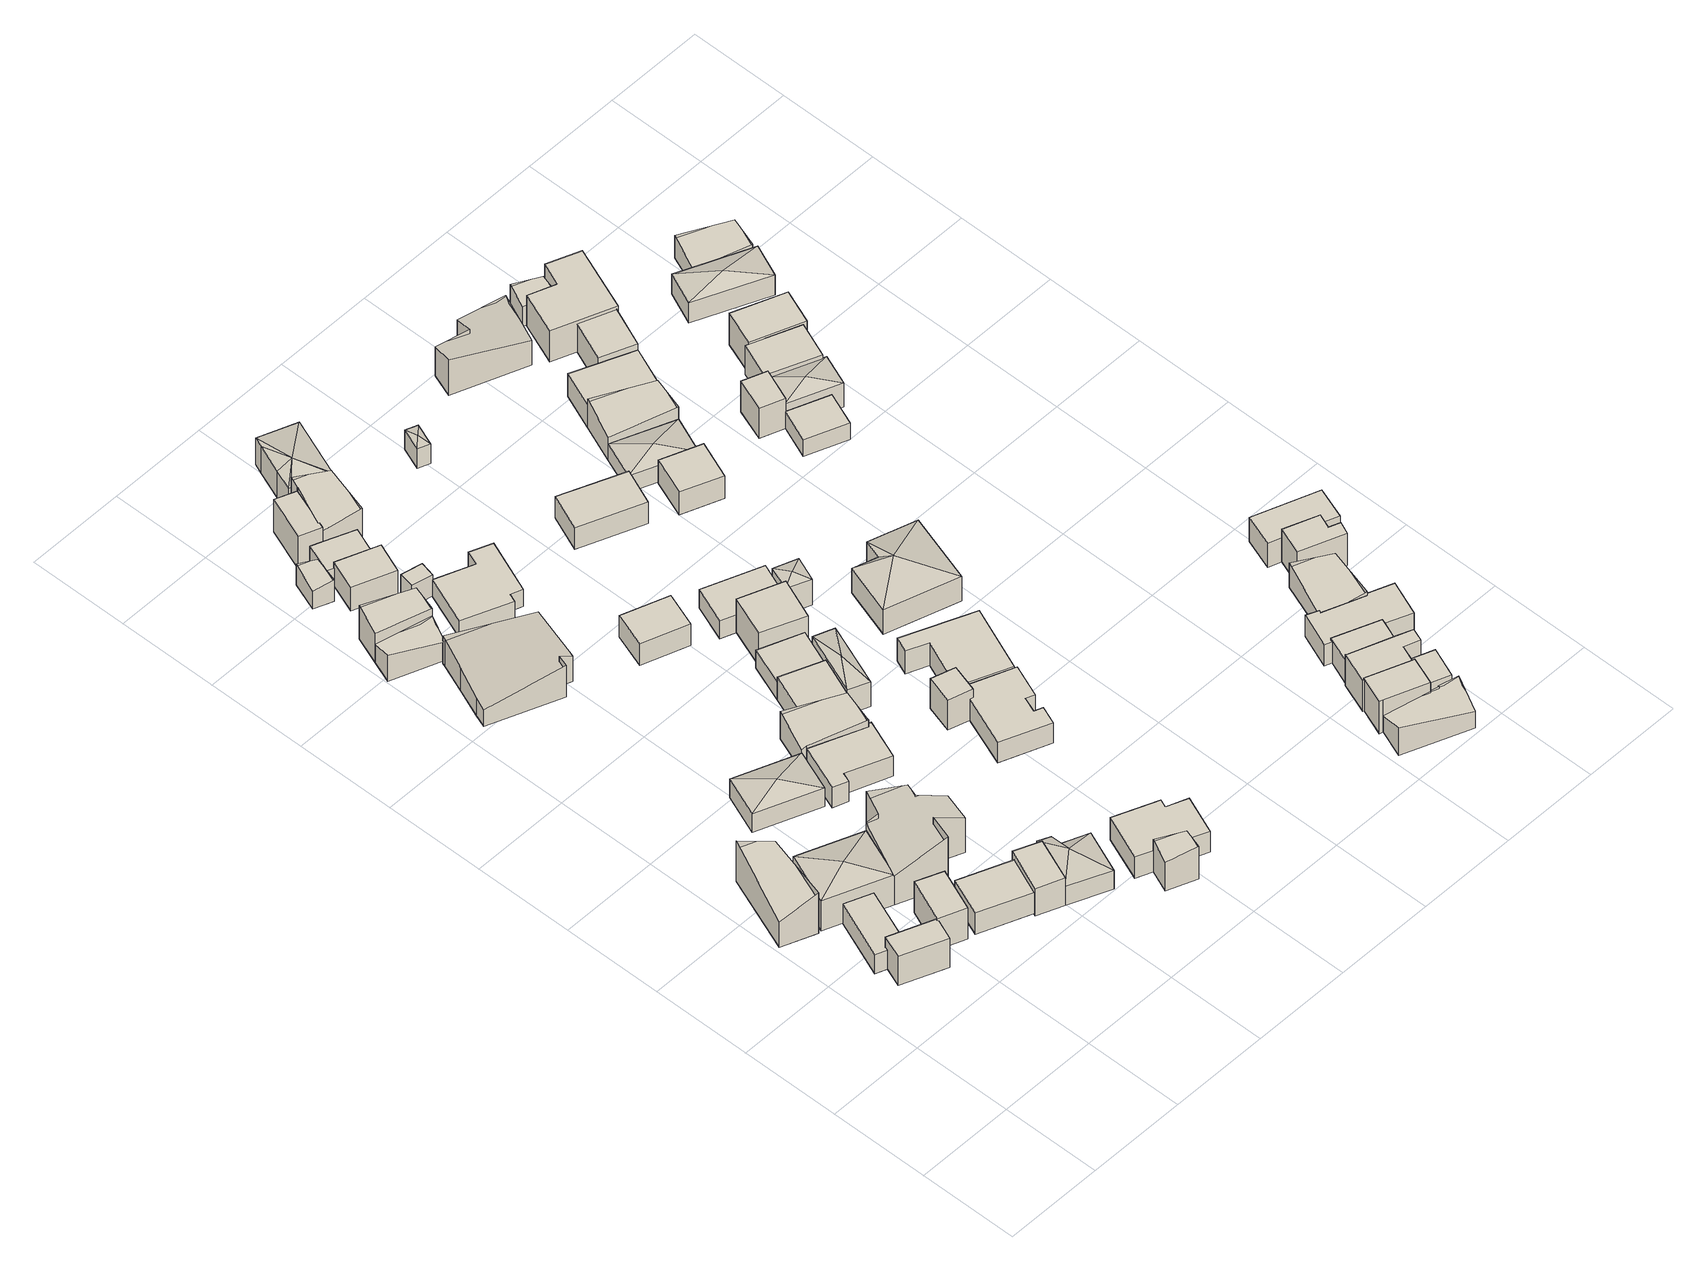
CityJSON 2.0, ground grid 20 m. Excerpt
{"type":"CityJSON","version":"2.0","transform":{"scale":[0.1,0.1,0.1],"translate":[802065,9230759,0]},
"CityObjects":{
"building1":{"type":"Building","attributes":{"Building Type":"Residential","Roof Shape":"flat","Roof Material":"Concrete Glazed Tile","Roof Material Code":1,"Roof Direction":"northwest","Building Height":7.13,"Roof Slope":13.7,"Footprint Area":45.32,"Solar PV Capacity Low":5.67,"Solar PV Capacity High":7.45,"Solar Annual Energy Low":8183,"Solar Annual Energy High":10785,"Suitable PV Area":33.88},"geometry":[{"type":"MultiSurface","lod":"2.2","boundaries":[[[0,1,2,3]],[[3,2,4,5]],[[2,1,6,4]],[[1,0,7,6]],[[0,3,5,7]],[[5,4,6,7]]]}]},
"building2":{"type":"Building","attributes":{"Building Type":"Residential","Roof Shape":"shed","Roof Material":"Concrete Aluminum Tile","Roof Material Code":2,"Roof Direction":"northwest","Building Height":4.59,"Roof Slope":12.8,"Footprint Area":71.45,"Solar PV Capacity Low":8.95,"Solar PV Capacity High":11.75,"Solar Annual Energy Low":12901,"Solar Annual Energy High":17002,"Suitable PV Area":53.41},"geometry":[{"type":"MultiSurface","lod":"2.2","boundaries":[[[8,9,10,11]],[[11,10,12,13]],[[10,9,14,12]],[[9,8,15,14]],[[8,11,13,15]],[[13,12,14,15]]]}]},
"building3":{"type":"Building","attributes":{"Building Type":"Residential","Roof Shape":"gable","Roof Material":"Concrete Glazed Tile","Roof Material Code":1,"Roof Direction":"northwest","Building Height":6.35,"Roof Slope":33.6,"Footprint Area":117.24,"Solar PV Capacity Low":14.68,"Solar PV Capacity High":19.28,"Solar Annual Energy Low":21167,"Solar Annual Energy High":27896,"Suitable PV Area":87.64},"geometry":[{"type":"MultiSurface","lod":"2.2","boundaries":[[[16,17,18,19]],[[19,18,20,21]],[[18,17,22,20]],[[17,16,23,22]],[[16,19,21,23]],[[21,20,22,23]]]}]},
"building4":{"type":"Building","attributes":{"Building Type":"Residential","Roof Shape":"hip","Roof Material":"Clay Tile Shingle","Roof Material Code":3,"Roof Direction":"northwest","Building Height":7.38,"Roof Slope":21.2,"Footprint Area":145.42,"Solar PV Capacity Low":18.21,"Solar PV Capacity High":23.91,"Solar Annual Energy Low":26255,"Solar Annual Energy High":34602,"Suitable PV Area":108.7},"geometry":[{"type":"MultiSurface","lod":"2.2","boundaries":[[[24,25,26,27]],[[27,26,28,29]],[[26,25,30,28]],[[25,24,31,30]],[[24,27,29,31]],[[29,28,32]],[[28,30,32]],[[30,31,32]],[[31,29,32]]]}]},
"building5":{"type":"Building","attributes":{"Building Type":"Residential","Roof Shape":"flat","Roof Material":"Concrete Aluminum Tile","Roof Material Code":2,"Roof Direction":"northwest","Building Height":7.57,"Roof Slope":9.6,"Footprint Area":50.71,"Solar PV Capacity Low":6.35,"Solar PV Capacity High":8.34,"Solar Annual Energy Low":9155,"Solar Annual Energy High":12066,"Suitable PV Area":37.91},"geometry":[{"type":"MultiSurface","lod":"2.2","boundaries":[[[33,34,35,36]],[[36,35,37,38]],[[35,34,39,37]],[[34,33,40,39]],[[33,36,38,40]],[[38,37,39,40]]]}]},
"building6":{"type":"Building","attributes":{"Building Type":"Residential","Roof Shape":"shed","Roof Material":"Concrete Aluminum Tile","Roof Material Code":2,"Roof Direction":"northwest","Building Height":5.09,"Roof Slope":15.7,"Footprint Area":84.82,"Solar PV Capacity Low":10.62,"Solar PV Capacity High":13.95,"Solar Annual Energy Low":15313,"Solar Annual Energy High":20182,"Suitable PV Area":63.4},"geometry":[{"type":"MultiSurface","lod":"2.2","boundaries":[[[41,42,43,44]],[[44,43,45,46]],[[43,42,47,45]],[[42,41,48,47]],[[41,44,46,48]],[[46,45,47,48]]]}]},
"building7":{"type":"Building","attributes":{"Building Type":"Residential","Roof Shape":"gable","Roof Material":"Clay Tile Shingle","Roof Material Code":3,"Roof Direction":"northwest","Building Height":7.14,"Roof Slope":33.2,"Footprint Area":179.85,"Solar PV Capacity Low":22.52,"Solar PV Capacity High":29.58,"Solar Annual Energy Low":32470,"Solar Annual Energy High":42793,"Suitable PV Area":134.43},"geometry":[{"type":"MultiSurface","lod":"2.2","boundaries":[[[49,50,51,52,53,54,27,26,55,56]],[[56,55,57,58]],[[55,26,59,57]],[[26,27,60,59]],[[27,54,61,60]],[[54,53,62,61]],[[53,52,63,62]],[[52,51,64,63]],[[51,50,65,64]],[[50,49,66,65]],[[49,56,58,66]],[[58,57,59,60,61,62,63,64,65,66]]]}]},
"building8":{"type":"Building","attributes":{"Building Type":"Residential","Roof Shape":"hip","Roof Material":"Clay Tile Shingle","Roof Material Code":3,"Roof Direction":"northwest","Building Height":4.55,"Roof Slope":25.3,"Footprint Area":114.07,"Solar PV Capacity Low":14.28,"Solar PV Capacity High":18.76,"Solar Annual Energy Low":20595,"Solar Annual Energy High":27143,"Suitable PV Area":85.27},"geometry":[{"type":"MultiSurface","lod":"2.2","boundaries":[[[67,68,69,70]],[[70,69,71,72]],[[69,68,73,71]],[[68,67,74,73]],[[67,70,72,74]],[[72,71,75]],[[71,73,75]],[[73,74,75]],[[74,72,75]]]}]},
"building9":{"type":"Building","attributes":{"Building Type":"Residential","Roof Shape":"flat","Roof Material":"Concrete Aluminum Tile","Roof Material Code":2,"Roof Direction":"northwest","Building Height":6.71,"Roof Slope":8.1,"Footprint Area":49.58,"Solar PV Capacity Low":6.21,"Solar PV Capacity High":8.15,"Solar Annual Energy Low":8952,"Solar Annual Energy High":11797,"Suitable PV Area":37.06},"geometry":[{"type":"MultiSurface","lod":"2.2","boundaries":[[[76,77,78,79]],[[79,78,80,81]],[[78,77,82,80]],[[77,76,83,82]],[[76,79,81,83]],[[81,80,82,83]]]}]},
"building10":{"type":"Building","attributes":{"Building Type":"Residential","Roof Shape":"gable","Roof Material":"Concrete Aluminum Tile","Roof Material Code":2,"Roof Direction":"northwest","Building Height":4.49,"Roof Slope":29.4,"Footprint Area":48.68,"Solar PV Capacity Low":6.1,"Solar PV Capacity High":8.01,"Solar Annual Energy Low":8789,"Solar Annual Energy High":11584,"Suitable PV Area":36.39},"geometry":[{"type":"MultiSurface","lod":"2.2","boundaries":[[[84,85,86,87]],[[87,86,88,89]],[[86,85,90,88]],[[85,84,91,90]],[[84,87,89,91]],[[89,88,90,91]]]}]},
"building11":{"type":"Building","attributes":{"Building Type":"Residential","Roof Shape":"gable","Roof Material":"Concrete Aluminum Tile","Roof Material Code":2,"Roof Direction":"northwest","Building Height":7.32,"Roof Slope":31.4,"Footprint Area":62.46,"Solar PV Capacity Low":7.82,"Solar PV Capacity High":10.27,"Solar Annual Energy Low":11277,"Solar Annual Energy High":14862,"Suitable PV Area":46.69},"geometry":[{"type":"MultiSurface","lod":"2.2","boundaries":[[[92,84,87,93]],[[93,87,94,95]],[[87,84,96,94]],[[84,92,97,96]],[[92,93,95,97]],[[95,94,96,97]]]}]},
"building12":{"type":"Building","attributes":{"Building Type":"Residential","Roof Shape":"gable","Roof Material":"Clay Tile Shingle","Roof Material Code":3,"Roof Direction":"northwest","Building Height":4.08,"Roof Slope":29.6,"Footprint Area":266.46,"Solar PV Capacity Low":33.36,"Solar PV Capacity High":43.82,"Solar Annual Energy Low":48108,"Solar Annual Energy High":63402,"Suitable PV Area":199.18},"geometry":[{"type":"MultiSurface","lod":"2.2","boundaries":[[[98,99,100,101,102,103,104,105,106]],[[106,105,107,108]],[[105,104,109,107]],[[104,103,110,109]],[[103,102,111,110]],[[102,101,112,111]],[[101,100,113,112]],[[100,99,114,113]],[[99,98,115,114]],[[98,106,108,115]],[[108,107,109,110,111,112,113,114,115]]]}]},
"building13":{"type":"Building","attributes":{"Building Type":"Residential","Roof Shape":"hip","Roof Material":"Concrete Aluminum Tile","Roof Material Code":2,"Roof Direction":"northwest","Building Height":4.56,"Roof Slope":20.5,"Footprint Area":85.47,"Solar PV Capacity Low":10.7,"Solar PV Capacity High":14.06,"Solar Annual Energy Low":15431,"Solar Annual Energy High":20337,"Suitable PV Area":63.89},"geometry":[{"type":"MultiSurface","lod":"2.2","boundaries":[[[116,117,118,79,119,120]],[[120,119,121,122]],[[119,79,123,121]],[[79,118,124,123]],[[118,117,125,124]],[[117,116,126,125]],[[116,120,122,126]],[[122,121,127]],[[121,123,127]],[[123,124,127]],[[124,125,127]],[[125,126,127]],[[126,122,127]]]}]},
"building14":{"type":"Building","attributes":{"Building Type":"Residential","Roof Shape":"gable","Roof Material":"Concrete Glazed Tile","Roof Material Code":1,"Roof Direction":"northwest","Building Height":4.28,"Roof Slope":27.2,"Footprint Area":23.43,"Solar PV Capacity Low":2.93,"Solar PV Capacity High":3.85,"Solar Annual Energy Low":4230,"Solar Annual Energy High":5575,"Suitable PV Area":17.52},"geometry":[{"type":"MultiSurface","lod":"2.2","boundaries":[[[128,129,130,131]],[[131,130,132,133]],[[130,129,134,132]],[[129,128,135,134]],[[128,131,133,135]],[[133,132,134,135]]]}]},
"building15":{"type":"Building","attributes":{"Building Type":"Residential","Roof Shape":"shed","Roof Material":"Concrete Aluminum Tile","Roof Material Code":2,"Roof Direction":"northwest","Building Height":4.98,"Roof Slope":12.7,"Footprint Area":97.83,"Solar PV Capacity Low":12.25,"Solar PV Capacity High":16.09,"Solar Annual Energy Low":17663,"Solar Annual Energy High":23279,"Suitable PV Area":73.13},"geometry":[{"type":"MultiSurface","lod":"2.2","boundaries":[[[136,137,138,139,140,141,142,143]],[[143,142,144,145]],[[142,141,146,144]],[[141,140,147,146]],[[140,139,148,147]],[[139,138,149,148]],[[138,137,150,149]],[[137,136,151,150]],[[136,143,145,151]],[[145,144,146,147,148,149,150,151]]]}]},
"building16":{"type":"Building","attributes":{"Building Type":"Residential","Roof Shape":"flat","Roof Material":"Concrete Aluminum Tile","Roof Material Code":2,"Roof Direction":"northwest","Building Height":5.79,"Roof Slope":7.9,"Footprint Area":54.37,"Solar PV Capacity Low":6.81,"Solar PV Capacity High":8.94,"Solar Annual Energy Low":9816,"Solar Annual Energy High":12936,"Suitable PV Area":40.64},"geometry":[{"type":"MultiSurface","lod":"2.2","boundaries":[[[152,153,154,155]],[[155,154,156,157]],[[154,153,158,156]],[[153,152,159,158]],[[152,155,157,159]],[[157,156,158,159]]]}]},
"building17":{"type":"Building","attributes":{"Building Type":"Residential","Roof Shape":"gable","Roof Material":"Concrete Glazed Tile","Roof Material Code":1,"Roof Direction":"northwest","Building Height":7.06,"Roof Slope":30.3,"Footprint Area":28.86,"Solar PV Capacity Low":3.61,"Solar PV Capacity High":4.75,"Solar Annual Energy Low":5210,"Solar Annual Energy High":6866,"Suitable PV Area":21.57},"geometry":[{"type":"MultiSurface","lod":"2.2","boundaries":[[[160,161,162,163]],[[163,162,164,165]],[[162,161,166,164]],[[161,160,167,166]],[[160,163,165,167]],[[165,164,166,167]]]}]},
"building18":{"type":"Building","attributes":{"Building Type":"Residential","Roof Shape":"shed","Roof Material":"Concrete Aluminum Tile","Roof Material Code":2,"Roof Direction":"northwest","Building Height":4.39,"Roof Slope":14.5,"Footprint Area":52.56,"Solar PV Capacity Low":6.58,"Solar PV Capacity High":8.64,"Solar Annual Energy Low":9489,"Solar Annual Energy High":12506,"Suitable PV Area":39.29},"geometry":[{"type":"MultiSurface","lod":"2.2","boundaries":[[[168,169,170,171,172]],[[172,171,173,174]],[[171,170,175,173]],[[170,169,176,175]],[[169,168,177,176]],[[168,172,174,177]],[[174,173,175,176,177]]]}]},
"building19":{"type":"Building","attributes":{"Building Type":"Residential","Roof Shape":"flat","Roof Material":"Concrete Glazed Tile","Roof Material Code":1,"Roof Direction":"northwest","Building Height":5.2,"Roof Slope":10,"Footprint Area":13.06,"Solar PV Capacity Low":1.64,"Solar PV Capacity High":2.15,"Solar Annual Energy Low":2358,"Solar Annual Energy High":3107,"Suitable PV Area":9.76},"geometry":[{"type":"MultiSurface","lod":"2.2","boundaries":[[[178,179,180,181]],[[181,180,182,183]],[[180,179,184,182]],[[179,178,185,184]],[[178,181,183,185]],[[183,182,184,185]]]}]},
"building20":{"type":"Building","attributes":{"Building Type":"Residential","Roof Shape":"gable","Roof Material":"Concrete Aluminum Tile","Roof Material Code":2,"Roof Direction":"northwest","Building Height":5.37,"Roof Slope":33.7,"Footprint Area":98.36,"Solar PV Capacity Low":12.31,"Solar PV Capacity High":16.17,"Solar Annual Energy Low":17757,"Solar Annual Energy High":23403,"Suitable PV Area":73.52},"geometry":[{"type":"MultiSurface","lod":"2.2","boundaries":[[[186,70,138,137,136,187]],[[187,136,188,189]],[[136,137,190,188]],[[137,138,191,190]],[[138,70,192,191]],[[70,186,193,192]],[[186,187,189,193]],[[189,188,190,191,192,193]]]}]},
"building21":{"type":"Building","attributes":{"Building Type":"Residential","Roof Shape":"flat","Roof Material":"Concrete Glazed Tile","Roof Material Code":1,"Roof Direction":"northwest","Building Height":7.99,"Roof Slope":5.6,"Footprint Area":40.68,"Solar PV Capacity Low":5.09,"Solar PV Capacity High":6.69,"Solar Annual Energy Low":7345,"Solar Annual Energy High":9680,"Suitable PV Area":30.41},"geometry":[{"type":"MultiSurface","lod":"2.2","boundaries":[[[194,195,196,168]],[[168,196,197,198]],[[196,195,199,197]],[[195,194,200,199]],[[194,168,198,200]],[[198,197,199,200]]]}]},
"building22":{"type":"Building","attributes":{"Building Type":"Residential","Roof Shape":"flat","Roof Material":"Clay Tile Shingle","Roof Material Code":3,"Roof Direction":"northwest","Building Height":4.1,"Roof Slope":11.4,"Footprint Area":138.07,"Solar PV Capacity Low":17.29,"Solar PV Capacity High":22.71,"Solar Annual Energy Low":24928,"Solar Annual Energy High":32853,"Suitable PV Area":103.21},"geometry":[{"type":"MultiSurface","lod":"2.2","boundaries":[[[201,202,203,204,205,206,207,208]],[[208,207,209,210]],[[207,206,211,209]],[[206,205,212,211]],[[205,204,213,212]],[[204,203,214,213]],[[203,202,215,214]],[[202,201,216,215]],[[201,208,210,216]],[[210,209,211,212,213,214,215,216]]]}]},
"building23":{"type":"Building","attributes":{"Building Type":"Residential","Roof Shape":"shed","Roof Material":"Concrete Aluminum Tile","Roof Material Code":2,"Roof Direction":"northwest","Building Height":5.09,"Roof Slope":15,"Footprint Area":122.78,"Solar PV Capacity Low":15.37,"Solar PV Capacity High":20.19,"Solar Annual Energy Low":22167,"Solar Annual Energy High":29215,"Suitable PV Area":91.78},"geometry":[{"type":"MultiSurface","lod":"2.2","boundaries":[[[217,218,219,220,221,222]],[[222,221,223,224]],[[221,220,225,223]],[[220,219,226,225]],[[219,218,227,226]],[[218,217,228,227]],[[217,222,224,228]],[[224,223,225,226,227,228]]]}]},
"building24":{"type":"Building","attributes":{"Building Type":"Residential","Roof Shape":"shed","Roof Material":"Concrete Aluminum Tile","Roof Material Code":2,"Roof Direction":"northwest","Building Height":5.34,"Roof Slope":13.3,"Footprint Area":71.84,"Solar PV Capacity Low":8.99,"Solar PV Capacity High":11.81,"Solar Annual Energy Low":12970,"Solar Annual Energy High":17093,"Suitable PV Area":53.7},"geometry":[{"type":"MultiSurface","lod":"2.2","boundaries":[[[229,230,187,231]],[[231,187,232,233]],[[187,230,234,232]],[[230,229,235,234]],[[229,231,233,235]],[[233,232,234,235]]]}]},
"building25":{"type":"Building","attributes":{"Building Type":"Residential","Roof Shape":"gable","Roof Material":"Concrete Aluminum Tile","Roof Material Code":2,"Roof Direction":"northwest","Building Height":7.25,"Roof Slope":27.7,"Footprint Area":82.9,"Solar PV Capacity Low":10.38,"Solar PV Capacity High":13.63,"Solar Annual Energy Low":14966,"Solar Annual Energy High":19725,"Suitable PV Area":61.97},"geometry":[{"type":"MultiSurface","lod":"2.2","boundaries":[[[194,236,168,237,238,239]],[[239,238,240,241]],[[238,237,242,240]],[[237,168,243,242]],[[168,236,244,243]],[[236,194,245,244]],[[194,239,241,245]],[[241,240,242,243,244,245]]]}]},
"building26":{"type":"Building","attributes":{"Building Type":"Residential","Roof Shape":"flat","Roof Material":"Concrete Aluminum Tile","Roof Material Code":2,"Roof Direction":"northwest","Building Height":5.34,"Roof Slope":7.6,"Footprint Area":68.51,"Solar PV Capacity Low":8.58,"Solar PV Capacity High":11.27,"Solar Annual Energy Low":12370,"Solar Annual Energy High":16302,"Suitable PV Area":51.21},"geometry":[{"type":"MultiSurface","lod":"2.2","boundaries":[[[246,247,248,249]],[[249,248,250,251]],[[248,247,252,250]],[[247,246,253,252]],[[246,249,251,253]],[[251,250,252,253]]]}]},
"building27":{"type":"Building","attributes":{"Building Type":"Residential","Roof Shape":"flat","Roof Material":"Concrete Aluminum Tile","Roof Material Code":2,"Roof Direction":"northwest","Building Height":4.38,"Roof Slope":10.5,"Footprint Area":70.75,"Solar PV Capacity Low":8.86,"Solar PV Capacity High":11.64,"Solar Annual Energy Low":12774,"Solar Annual Energy High":16835,"Suitable PV Area":52.89},"geometry":[{"type":"MultiSurface","lod":"2.2","boundaries":[[[254,229,231,255]],[[255,231,256,257]],[[231,229,258,256]],[[229,254,259,258]],[[254,255,257,259]],[[257,256,258,259]]]}]},
"building28":{"type":"Building","attributes":{"Building Type":"Residential","Roof Shape":"hip","Roof Material":"Concrete Glazed Tile","Roof Material Code":1,"Roof Direction":"northwest","Building Height":6.14,"Roof Slope":22.2,"Footprint Area":57,"Solar PV Capacity Low":7.14,"Solar PV Capacity High":9.37,"Solar Annual Energy Low":10291,"Solar Annual Energy High":13562,"Suitable PV Area":42.61},"geometry":[{"type":"MultiSurface","lod":"2.2","boundaries":[[[260,261,187,262]],[[262,187,263,264]],[[187,261,265,263]],[[261,260,266,265]],[[260,262,264,266]],[[264,263,267]],[[263,265,267]],[[265,266,267]],[[266,264,267]]]}]},
"building29":{"type":"Building","attributes":{"Building Type":"Residential","Roof Shape":"hip","Roof Material":"Concrete Aluminum Tile","Roof Material Code":2,"Roof Direction":"northwest","Building Height":6.61,"Roof Slope":28.6,"Footprint Area":100.02,"Solar PV Capacity Low":12.52,"Solar PV Capacity High":16.45,"Solar Annual Energy Low":18058,"Solar Annual Energy High":23798,"Suitable PV Area":74.76},"geometry":[{"type":"MultiSurface","lod":"2.2","boundaries":[[[268,269,270,271,239,238,272,273]],[[273,272,274,275]],[[272,238,276,274]],[[238,239,277,276]],[[239,271,278,277]],[[271,270,279,278]],[[270,269,280,279]],[[269,268,281,280]],[[268,273,275,281]],[[275,274,282]],[[274,276,282]],[[276,277,282]],[[277,278,282]],[[278,279,282]],[[279,280,282]],[[280,281,282]],[[281,275,282]]]}]},
"building30":{"type":"Building","attributes":{"Building Type":"Residential","Roof Shape":"flat","Roof Material":"Concrete Glazed Tile","Roof Material Code":1,"Roof Direction":"northwest","Building Height":7.33,"Roof Slope":10.9,"Footprint Area":27.66,"Solar PV Capacity Low":3.46,"Solar PV Capacity High":4.55,"Solar Annual Energy Low":4994,"Solar Annual Energy High":6582,"Suitable PV Area":20.68},"geometry":[{"type":"MultiSurface","lod":"2.2","boundaries":[[[283,284,285,286]],[[286,285,287,288]],[[285,284,289,287]],[[284,283,290,289]],[[283,286,288,290]],[[288,287,289,290]]]}]},
"building31":{"type":"Building","attributes":{"Building Type":"Residential","Roof Shape":"shed","Roof Material":"Concrete Glazed Tile","Roof Material Code":1,"Roof Direction":"northwest","Building Height":7.92,"Roof Slope":20,"Footprint Area":74.81,"Solar PV Capacity Low":9.37,"Solar PV Capacity High":12.3,"Solar Annual Energy Low":13506,"Solar Annual Energy High":17800,"Suitable PV Area":55.92},"geometry":[{"type":"MultiSurface","lod":"2.2","boundaries":[[[291,292,293,294]],[[294,293,295,296]],[[293,292,297,295]],[[292,291,298,297]],[[291,294,296,298]],[[296,295,297,298]]]}]},
"building32":{"type":"Building","attributes":{"Building Type":"Residential","Roof Shape":"shed","Roof Material":"Clay Tile Shingle","Roof Material Code":3,"Roof Direction":"northwest","Building Height":4.94,"Roof Slope":16.7,"Footprint Area":130.89,"Solar PV Capacity Low":16.39,"Solar PV Capacity High":21.53,"Solar Annual Energy Low":23632,"Solar Annual Energy High":31145,"Suitable PV Area":97.84},"geometry":[{"type":"MultiSurface","lod":"2.2","boundaries":[[[299,300,301,302,303,304,305,306]],[[306,305,307,308]],[[305,304,309,307]],[[304,303,310,309]],[[303,302,311,310]],[[302,301,312,311]],[[301,300,313,312]],[[300,299,314,313]],[[299,306,308,314]],[[308,307,309,310,311,312,313,314]]]}]},
"building33":{"type":"Building","attributes":{"Building Type":"Residential","Roof Shape":"shed","Roof Material":"Concrete Aluminum Tile","Roof Material Code":2,"Roof Direction":"northwest","Building Height":4.26,"Roof Slope":15.4,"Footprint Area":92.79,"Solar PV Capacity Low":11.62,"Solar PV Capacity High":15.26,"Solar Annual Energy Low":16753,"Solar Annual Energy High":22080,"Suitable PV Area":69.36},"geometry":[{"type":"MultiSurface","lod":"2.2","boundaries":[[[315,316,294,317]],[[317,294,318,319]],[[294,316,320,318]],[[316,315,321,320]],[[315,317,319,321]],[[319,318,320,321]]]}]},
"building34":{"type":"Building","attributes":{"Building Type":"Residential","Roof Shape":"flat","Roof Material":"Clay Tile Shingle","Roof Material Code":3,"Roof Direction":"northwest","Building Height":5.62,"Roof Slope":12,"Footprint Area":156.83,"Solar PV Capacity Low":19.64,"Solar PV Capacity High":25.79,"Solar Annual Energy Low":28315,"Solar Annual Energy High":37316,"Suitable PV Area":117.23},"geometry":[{"type":"MultiSurface","lod":"2.2","boundaries":[[[322,323,324,325,326,327]],[[327,326,328,329]],[[326,325,330,328]],[[325,324,331,330]],[[324,323,332,331]],[[323,322,333,332]],[[322,327,329,333]],[[329,328,330,331,332,333]]]}]},
"building35":{"type":"Building","attributes":{"Building Type":"Residential","Roof Shape":"hip","Roof Material":"Concrete Aluminum Tile","Roof Material Code":2,"Roof Direction":"northwest","Building Height":6.34,"Roof Slope":20.3,"Footprint Area":24.87,"Solar PV Capacity Low":3.11,"Solar PV Capacity High":4.09,"Solar Annual Energy Low":4491,"Solar Annual Energy High":5918,"Suitable PV Area":18.59},"geometry":[{"type":"MultiSurface","lod":"2.2","boundaries":[[[334,335,294,336]],[[336,294,337,338]],[[294,335,339,337]],[[335,334,340,339]],[[334,336,338,340]],[[338,337,341]],[[337,339,341]],[[339,340,341]],[[340,338,341]]]}]},
"building36":{"type":"Building","attributes":{"Building Type":"Residential","Roof Shape":"hip","Roof Material":"Concrete Glazed Tile","Roof Material Code":1,"Roof Direction":"northwest","Building Height":4.8,"Roof Slope":21,"Footprint Area":11.71,"Solar PV Capacity Low":1.47,"Solar PV Capacity High":1.93,"Solar Annual Energy Low":2113,"Solar Annual Energy High":2785,"Suitable PV Area":8.75},"geometry":[{"type":"MultiSurface","lod":"2.2","boundaries":[[[342,343,344,345]],[[345,344,346,347]],[[344,343,348,346]],[[343,342,349,348]],[[342,345,347,349]],[[347,346,350]],[[346,348,350]],[[348,349,350]],[[349,347,350]]]}]},
"building37":{"type":"Building","attributes":{"Building Type":"Residential","Roof Shape":"flat","Roof Material":"Concrete Aluminum Tile","Roof Material Code":2,"Roof Direction":"northwest","Building Height":5.3,"Roof Slope":8.7,"Footprint Area":102.11,"Solar PV Capacity Low":12.78,"Solar PV Capacity High":16.79,"Solar Annual Energy Low":18435,"Solar Annual Energy High":24296,"Suitable PV Area":76.33},"geometry":[{"type":"MultiSurface","lod":"2.2","boundaries":[[[351,352,353,354]],[[354,353,355,356]],[[353,352,357,355]],[[352,351,358,357]],[[351,354,356,358]],[[356,355,357,358]]]}]},
"building38":{"type":"Building","attributes":{"Building Type":"Residential","Roof Shape":"hip","Roof Material":"Clay Tile Shingle","Roof Material Code":3,"Roof Direction":"northwest","Building Height":6,"Roof Slope":29.6,"Footprint Area":194.73,"Solar PV Capacity Low":24.38,"Solar PV Capacity High":32.02,"Solar Annual Energy Low":35157,"Solar Annual Energy High":46334,"Suitable PV Area":145.56},"geometry":[{"type":"MultiSurface","lod":"2.2","boundaries":[[[359,360,361,362,363,364]],[[364,363,365,366]],[[363,362,367,365]],[[362,361,368,367]],[[361,360,369,368]],[[360,359,370,369]],[[359,364,366,370]],[[366,365,371]],[[365,367,371]],[[367,368,371]],[[368,369,371]],[[369,370,371]],[[370,366,371]]]}]},
"building39":{"type":"Building","attributes":{"Building Type":"Residential","Roof Shape":"shed","Roof Material":"Concrete Aluminum Tile","Roof Material Code":2,"Roof Direction":"northwest","Building Height":5.52,"Roof Slope":11.6,"Footprint Area":66.11,"Solar PV Capacity Low":8.28,"Solar PV Capacity High":10.87,"Solar Annual Energy Low":11935,"Solar Annual Energy High":15730,"Suitable PV Area":49.42},"geometry":[{"type":"MultiSurface","lod":"2.2","boundaries":[[[372,373,374,375]],[[375,374,376,377]],[[374,373,378,376]],[[373,372,379,378]],[[372,375,377,379]],[[377,376,378,379]]]}]},
"building40":{"type":"Building","attributes":{"Building Type":"Residential","Roof Shape":"hip","Roof Material":"Concrete Aluminum Tile","Roof Material Code":2,"Roof Direction":"northwest","Building Height":4.11,"Roof Slope":22.8,"Footprint Area":100.79,"Solar PV Capacity Low":12.62,"Solar PV Capacity High":16.57,"Solar Annual Energy Low":18197,"Solar Annual Energy High":23982,"Suitable PV Area":75.34},"geometry":[{"type":"MultiSurface","lod":"2.2","boundaries":[[[380,354,381,382]],[[382,381,383,384]],[[381,354,385,383]],[[354,380,386,385]],[[380,382,384,386]],[[384,383,387]],[[383,385,387]],[[385,386,387]],[[386,384,387]]]}]},
"building41":{"type":"Building","attributes":{"Building Type":"Residential","Roof Shape":"gable","Roof Material":"Concrete Aluminum Tile","Roof Material Code":2,"Roof Direction":"northwest","Building Height":4.01,"Roof Slope":31,"Footprint Area":84.6,"Solar PV Capacity Low":10.59,"Solar PV Capacity High":13.91,"Solar Annual Energy Low":15274,"Solar Annual Energy High":20130,"Suitable PV Area":63.24},"geometry":[{"type":"MultiSurface","lod":"2.2","boundaries":[[[388,389,390,391,392,393,394,395]],[[395,394,396,397]],[[394,393,398,396]],[[393,392,399,398]],[[392,391,400,399]],[[391,390,401,400]],[[390,389,402,401]],[[389,388,403,402]],[[388,395,397,403]],[[397,396,398,399,400,401,402,403]]]}]},
"building42":{"type":"Building","attributes":{"Building Type":"Residential","Roof Shape":"flat","Roof Material":"Concrete Aluminum Tile","Roof Material Code":2,"Roof Direction":"northwest","Building Height":7.88,"Roof Slope":11.1,"Footprint Area":55.67,"Solar PV Capacity Low":6.97,"Solar PV Capacity High":9.15,"Solar Annual Energy Low":10051,"Solar Annual Energy High":13246,"Suitable PV Area":41.61},"geometry":[{"type":"MultiSurface","lod":"2.2","boundaries":[[[404,405,406,407,390,389,388,408]],[[408,388,409,410]],[[388,389,411,409]],[[389,390,412,411]],[[390,407,413,412]],[[407,406,414,413]],[[406,405,415,414]],[[405,404,416,415]],[[404,408,410,416]],[[410,409,411,412,413,414,415,416]]]}]},
"building43":{"type":"Building","attributes":{"Building Type":"Residential","Roof Shape":"gable","Roof Material":"Concrete Aluminum Tile","Roof Material Code":2,"Roof Direction":"northwest","Building Height":5.74,"Roof Slope":32.3,"Footprint Area":101.81,"Solar PV Capacity Low":12.75,"Solar PV Capacity High":16.74,"Solar Annual Energy Low":18381,"Solar Annual Energy High":24225,"Suitable PV Area":76.1},"geometry":[{"type":"MultiSurface","lod":"2.2","boundaries":[[[417,380,382,418]],[[418,382,419,420]],[[382,380,421,419]],[[380,417,422,421]],[[417,418,420,422]],[[420,419,421,422]]]}]},
"building44":{"type":"Building","attributes":{"Building Type":"Residential","Roof Shape":"gable","Roof Material":"Concrete Aluminum Tile","Roof Material Code":2,"Roof Direction":"northwest","Building Height":6,"Roof Slope":29.1,"Footprint Area":116.66,"Solar PV Capacity Low":14.61,"Solar PV Capacity High":19.19,"Solar Annual Energy Low":21063,"Solar Annual Energy High":27759,"Suitable PV Area":87.21},"geometry":[{"type":"MultiSurface","lod":"2.2","boundaries":[[[423,424,425,426,427,428]],[[428,427,429,430]],[[427,426,431,429]],[[426,425,432,431]],[[425,424,433,432]],[[424,423,434,433]],[[423,428,430,434]],[[430,429,431,432,433,434]]]}]},
"building45":{"type":"Building","attributes":{"Building Type":"Residential","Roof Shape":"flat","Roof Material":"Concrete Aluminum Tile","Roof Material Code":2,"Roof Direction":"northwest","Building Height":7.6,"Roof Slope":13.5,"Footprint Area":65.97,"Solar PV Capacity Low":8.26,"Solar PV Capacity High":10.85,"Solar Annual Energy Low":11910,"Solar Annual Energy High":15697,"Suitable PV Area":49.31},"geometry":[{"type":"MultiSurface","lod":"2.2","boundaries":[[[435,436,437,438,406,405,404,439,440,441]],[[441,440,442,443]],[[440,439,444,442]],[[439,404,445,444]],[[404,405,446,445]],[[405,406,447,446]],[[406,438,448,447]],[[438,437,449,448]],[[437,436,450,449]],[[436,435,451,450]],[[435,441,443,451]],[[443,442,444,445,446,447,448,449,450,451]]]}]},
"building46":{"type":"Building","attributes":{"Building Type":"Residential","Roof Shape":"shed","Roof Material":"Concrete Aluminum Tile","Roof Material Code":2,"Roof Direction":"northwest","Building Height":5.36,"Roof Slope":13.4,"Footprint Area":98.01,"Solar PV Capacity Low":12.27,"Solar PV Capacity High":16.12,"Solar Annual Energy Low":17695,"Solar Annual Energy High":23320,"Suitable PV Area":73.26},"geometry":[{"type":"MultiSurface","lod":"2.2","boundaries":[[[452,417,418,453]],[[453,418,454,455]],[[418,417,456,454]],[[417,452,457,456]],[[452,453,455,457]],[[455,454,456,457]]]}]},
"building47":{"type":"Building","attributes":{"Building Type":"Residential","Roof Shape":"flat","Roof Material":"Concrete Aluminum Tile","Roof Material Code":2,"Roof Direction":"northwest","Building Height":5.58,"Roof Slope":8.6,"Footprint Area":55.96,"Solar PV Capacity Low":7.01,"Solar PV Capacity High":9.2,"Solar Annual Energy Low":10103,"Solar Annual Energy High":13315,"Suitable PV Area":41.83},"geometry":[{"type":"MultiSurface","lod":"2.2","boundaries":[[[458,459,436,435,460,461]],[[461,460,462,463]],[[460,435,464,462]],[[435,436,465,464]],[[436,459,466,465]],[[459,458,467,466]],[[458,461,463,467]],[[463,462,464,465,466,467]]]}]},
"building48":{"type":"Building","attributes":{"Building Type":"Residential","Roof Shape":"flat","Roof Material":"Concrete Aluminum Tile","Roof Material Code":2,"Roof Direction":"northwest","Building Height":4.49,"Roof Slope":10.9,"Footprint Area":33.06,"Solar PV Capacity Low":4.14,"Solar PV Capacity High":5.44,"Solar Annual Energy Low":5969,"Solar Annual Energy High":7867,"Suitable PV Area":24.72},"geometry":[{"type":"MultiSurface","lod":"2.2","boundaries":[[[468,469,470,471]],[[471,470,472,473]],[[470,469,474,472]],[[469,468,475,474]],[[468,471,473,475]],[[473,472,474,475]]]}]},
"building49":{"type":"Building","attributes":{"Building Type":"Residential","Roof Shape":"shed","Roof Material":"Concrete Glazed Tile","Roof Material Code":1,"Roof Direction":"northwest","Building Height":7.35,"Roof Slope":19.1,"Footprint Area":33.05,"Solar PV Capacity Low":4.14,"Solar PV Capacity High":5.43,"Solar Annual Energy Low":5967,"Solar Annual Energy High":7863,"Suitable PV Area":24.7},"geometry":[{"type":"MultiSurface","lod":"2.2","boundaries":[[[476,477,478,479]],[[479,478,480,481]],[[478,477,482,480]],[[477,476,483,482]],[[476,479,481,483]],[[481,480,482,483]]]}]},
"building50":{"type":"Building","attributes":{"Building Type":"Residential","Roof Shape":"flat","Roof Material":"Concrete Aluminum Tile","Roof Material Code":2,"Roof Direction":"northwest","Building Height":6.91,"Roof Slope":7.1,"Footprint Area":62.38,"Solar PV Capacity Low":7.81,"Solar PV Capacity High":10.26,"Solar Annual Energy Low":11263,"Solar Annual Energy High":14844,"Suitable PV Area":46.63},"geometry":[{"type":"MultiSurface","lod":"2.2","boundaries":[[[484,485,453,486]],[[486,453,487,488]],[[453,485,489,487]],[[485,484,490,489]],[[484,486,488,490]],[[488,487,489,490]]]}]},
"building51":{"type":"Building","attributes":{"Building Type":"Residential","Roof Shape":"flat","Roof Material":"Concrete Aluminum Tile","Roof Material Code":2,"Roof Direction":"northwest","Building Height":5.24,"Roof Slope":10,"Footprint Area":110.2,"Solar PV Capacity Low":13.8,"Solar PV Capacity High":18.12,"Solar Annual Energy Low":19897,"Solar Annual Energy High":26222,"Suitable PV Area":82.38},"geometry":[{"type":"MultiSurface","lod":"2.2","boundaries":[[[491,492,459,458,461,460,493,494,495,496,497,498]],[[498,497,499,500]],[[497,496,501,499]],[[496,495,502,501]],[[495,494,503,502]],[[494,493,504,503]],[[493,460,505,504]],[[460,461,506,505]],[[461,458,507,506]],[[458,459,508,507]],[[459,492,509,508]],[[492,491,510,509]],[[491,498,500,510]],[[500,499,501,502,503,504,505,506,507,508,509,510]]]}]},
"building52":{"type":"Building","attributes":{"Building Type":"Residential","Roof Shape":"flat","Roof Material":"Concrete Glazed Tile","Roof Material Code":1,"Roof Direction":"northwest","Building Height":4.06,"Roof Slope":5.4,"Footprint Area":60.1,"Solar PV Capacity Low":7.52,"Solar PV Capacity High":9.88,"Solar Annual Energy Low":10850,"Solar Annual Energy High":14299,"Suitable PV Area":44.92},"geometry":[{"type":"MultiSurface","lod":"2.2","boundaries":[[[511,512,513,514]],[[514,513,515,516]],[[513,512,517,515]],[[512,511,518,517]],[[511,514,516,518]],[[516,515,517,518]]]}]},
"building53":{"type":"Building","attributes":{"Building Type":"Residential","Roof Shape":"gable","Roof Material":"Concrete Aluminum Tile","Roof Material Code":2,"Roof Direction":"northwest","Building Height":4.01,"Roof Slope":28.7,"Footprint Area":99.13,"Solar PV Capacity Low":12.41,"Solar PV Capacity High":16.3,"Solar Annual Energy Low":17898,"Solar Annual Energy High":23588,"Suitable PV Area":74.1},"geometry":[{"type":"MultiSurface","lod":"2.2","boundaries":[[[519,498,497,496,495,520]],[[520,495,521,522]],[[495,496,523,521]],[[496,497,524,523]],[[497,498,525,524]],[[498,519,526,525]],[[519,520,522,526]],[[522,521,523,524,525,526]]]}]},
"building54":{"type":"Building","attributes":{"Building Type":"Residential","Roof Shape":"flat","Roof Material":"Concrete Aluminum Tile","Roof Material Code":2,"Roof Direction":"northwest","Building Height":7.56,"Roof Slope":6.5,"Footprint Area":144.73,"Solar PV Capacity Low":18.12,"Solar PV Capacity High":23.8,"Solar Annual Energy Low":26130,"Solar Annual Energy High":34438,"Suitable PV Area":108.19},"geometry":[{"type":"MultiSurface","lod":"2.2","boundaries":[[[527,528,529,530,531,532]],[[532,531,533,534]],[[531,530,535,533]],[[530,529,536,535]],[[529,528,537,536]],[[528,527,538,537]],[[527,532,534,538]],[[534,533,535,536,537,538]]]}]},
"building55":{"type":"Building","attributes":{"Building Type":"Residential","Roof Shape":"gable","Roof Material":"Concrete Glazed Tile","Roof Material Code":1,"Roof Direction":"northwest","Building Height":4.83,"Roof Slope":29.8,"Footprint Area":28.85,"Solar PV Capacity Low":3.61,"Solar PV Capacity High":4.75,"Solar Annual Energy Low":5210,"Solar Annual Energy High":6866,"Suitable PV Area":21.57},"geometry":[{"type":"MultiSurface","lod":"2.2","boundaries":[[[539,540,541,542]],[[542,541,543,544]],[[541,540,545,543]],[[540,539,546,545]],[[539,542,544,546]],[[544,543,545,546]]]}]},
"building56":{"type":"Building","attributes":{"Building Type":"Residential","Roof Shape":"hip","Roof Material":"Clay Tile Shingle","Roof Material Code":3,"Roof Direction":"northwest","Building Height":5.9,"Roof Slope":23.1,"Footprint Area":71.2,"Solar PV Capacity Low":8.91,"Solar PV Capacity High":11.71,"Solar Annual Energy Low":12855,"Solar Annual Energy High":16942,"Suitable PV Area":53.22},"geometry":[{"type":"MultiSurface","lod":"2.2","boundaries":[[[547,511,548,549]],[[549,548,550,551]],[[548,511,552,550]],[[511,547,553,552]],[[547,549,551,553]],[[551,550,554]],[[550,552,554]],[[552,553,554]],[[553,551,554]]]}]},
"building57":{"type":"Building","attributes":{"Building Type":"Residential","Roof Shape":"shed","Roof Material":"Concrete Glazed Tile","Roof Material Code":1,"Roof Direction":"northwest","Building Height":6.85,"Roof Slope":19.1,"Footprint Area":76.79,"Solar PV Capacity Low":9.61,"Solar PV Capacity High":12.63,"Solar Annual Energy Low":13864,"Solar Annual Energy High":18272,"Suitable PV Area":57.4},"geometry":[{"type":"MultiSurface","lod":"2.2","boundaries":[[[555,556,557,558]],[[558,557,559,560]],[[557,556,561,559]],[[556,555,562,561]],[[555,558,560,562]],[[560,559,561,562]]]}]},
"building58":{"type":"Building","attributes":{"Building Type":"Residential","Roof Shape":"shed","Roof Material":"Concrete Aluminum Tile","Roof Material Code":2,"Roof Direction":"northwest","Building Height":7.88,"Roof Slope":14.2,"Footprint Area":44.83,"Solar PV Capacity Low":5.61,"Solar PV Capacity High":7.37,"Solar Annual Energy Low":8095,"Solar Annual Energy High":10668,"Suitable PV Area":33.51},"geometry":[{"type":"MultiSurface","lod":"2.2","boundaries":[[[563,564,565,566,567,568]],[[568,567,569,570]],[[567,566,571,569]],[[566,565,572,571]],[[565,564,573,572]],[[564,563,574,573]],[[563,568,570,574]],[[570,569,571,572,573,574]]]}]},
"building59":{"type":"Building","attributes":{"Building Type":"Residential","Roof Shape":"flat","Roof Material":"Concrete Aluminum Tile","Roof Material Code":2,"Roof Direction":"northwest","Building Height":5.95,"Roof Slope":9.3,"Footprint Area":87.94,"Solar PV Capacity Low":11.01,"Solar PV Capacity High":14.46,"Solar Annual Energy Low":15876,"Solar Annual Energy High":20924,"Suitable PV Area":65.73},"geometry":[{"type":"MultiSurface","lod":"2.2","boundaries":[[[575,576,564,563,577,578]],[[578,577,579,580]],[[577,563,581,579]],[[563,564,582,581]],[[564,576,583,582]],[[576,575,584,583]],[[575,578,580,584]],[[580,579,581,582,583,584]]]}]},
"building60":{"type":"Building","attributes":{"Building Type":"Residential","Roof Shape":"shed","Roof Material":"Concrete Glazed Tile","Roof Material Code":1,"Roof Direction":"northwest","Building Height":7.48,"Roof Slope":18.2,"Footprint Area":76.52,"Solar PV Capacity Low":9.58,"Solar PV Capacity High":12.58,"Solar Annual Energy Low":13816,"Solar Annual Energy High":18208,"Suitable PV Area":57.2},"geometry":[{"type":"MultiSurface","lod":"2.2","boundaries":[[[585,586,587,588]],[[588,587,589,590]],[[587,586,591,589]],[[586,585,592,591]],[[585,588,590,592]],[[590,589,591,592]]]}]},
"building61":{"type":"Building","attributes":{"Building Type":"Residential","Roof Shape":"hip","Roof Material":"Concrete Glazed Tile","Roof Material Code":1,"Roof Direction":"northwest","Building Height":4.91,"Roof Slope":21.5,"Footprint Area":108.03,"Solar PV Capacity Low":13.53,"Solar PV Capacity High":17.77,"Solar Annual Energy Low":19504,"Solar Annual Energy High":25704,"Suitable PV Area":80.75},"geometry":[{"type":"MultiSurface","lod":"2.2","boundaries":[[[593,594,595,596]],[[596,595,597,598]],[[595,594,599,597]],[[594,593,600,599]],[[593,596,598,600]],[[598,597,601]],[[597,599,601]],[[599,600,601]],[[600,598,601]]]}]},
"building62":{"type":"Building","attributes":{"Building Type":"Residential","Roof Shape":"gable","Roof Material":"Clay Tile Shingle","Roof Material Code":3,"Roof Direction":"northwest","Building Height":4.37,"Roof Slope":28.9,"Footprint Area":76.56,"Solar PV Capacity Low":9.59,"Solar PV Capacity High":12.59,"Solar Annual Energy Low":13823,"Solar Annual Energy High":18217,"Suitable PV Area":57.23},"geometry":[{"type":"MultiSurface","lod":"2.2","boundaries":[[[602,603,604,605]],[[605,604,606,607]],[[604,603,608,606]],[[603,602,609,608]],[[602,605,607,609]],[[607,606,608,609]]]}]}
},
"vertices":[
[99,363,0],[81,318,0],[169,283,0],[187,328,0],[169,283,71],[187,328,71],[81,318,71],[99,363,71],
[173,458,0],[120,479,0],[74,364,0],[128,343,0],[74,364,46],[128,343,46],[120,479,48],[173,458,48],
[69,671,0],[10,519,0],[77,493,0],[136,645,0],[77,493,99],[136,645,63],[10,519,63],[69,671,99],
[124,594,0],[84,493,0],[208,444,0],[248,545,0],[208,444,74],[248,545,74],[84,493,74],[124,594,74],[166,519,85],
[218,409,0],[183,325,0],[235,304,0],[269,388,0],[235,304,76],[269,388,76],[183,325,76],[218,409,76],
[251,302,0],[352,262,0],[381,335,0],[280,375,0],[381,335,53],[280,375,54],[352,262,51],[251,302,52],
[373,438,0],[398,501,0],[344,523,0],[356,552,0],[286,580,0],[269,537,0],[299,408,0],[319,460,0],[299,408,120],[319,460,113],[208,444,71],[248,545,93],[269,537,104],[286,580,113],[356,552,94],[344,523,100],[398,501,71],[373,438,85],
[198,805,0],[166,725,0],[290,677,0],[321,757,0],[290,677,46],[321,757,46],[166,725,46],[198,805,46],[244,741,57],
[433,321,0],[383,342,0],[348,257,0],[399,237,0],[348,257,67],[399,237,67],[383,342,67],[433,321,67],
[20,1436,0],[4,1393,0],[102,1356,0],[118,1399,0],[102,1356,45],[118,1399,64],[4,1393,64],[20,1436,45],
[41,1492,0],[139,1455,0],[118,1399,82],[139,1455,73],[20,1436,73],[41,1492,82],
[95,1354,0],[92,1346,0],[70,1291,0],[47,1233,0],[38,1209,0],[178,1154,0],[188,1179,0],[211,1170,0],[258,1291,0],[211,1170,63],[258,1291,41],[188,1179,73],[178,1154,78],[38,1209,41],[47,1233,45],[70,1291,56],[92,1346,66],[95,1354,67],
[457,311,0],[465,330,0],[441,340,0],[480,203,0],[515,288,0],[480,203,46],[515,288,46],[399,237,46],[441,340,46],[465,330,46],[457,311,46],[460,285,54],
[58,1649,0],[37,1593,0],[74,1579,0],[95,1635,0],[74,1579,52],[95,1635,43],[37,1593,43],[58,1649,52],
[437,719,0],[435,713,0],[330,754,0],[296,666,0],[325,655,0],[331,672,0],[416,640,0],[445,716,0],[416,640,50],[445,716,52],[331,672,51],[325,655,50],[296,666,50],[330,754,52],[435,713,51],[437,719,52],
[99,1603,0],[77,1544,0],[157,1513,0],[180,1572,0],[157,1513,58],[180,1572,58],[77,1544,58],[99,1603,58],
[552,182,0],[534,138,0],[592,116,0],[609,159,0],[592,116,79],[609,159,71],[534,138,71],[552,182,79],
[128,1655,0],[106,1663,0],[85,1606,0],[166,1576,0],[187,1632,0],[166,1576,44],[187,1632,45],[85,1606,45],[106,1663,46],[128,1655,46],
[200,1498,0],[158,1507,0],[152,1477,0],[193,1468,0],[152,1477,52],[193,1468,52],[158,1507,52],[200,1498,52],
[350,832,0],[464,788,0],[437,719,67],[464,788,54],[435,713,68],[330,754,58],[321,757,54],[350,832,68],
[159,1741,0],[119,1757,0],[86,1671,0],[86,1671,80],[128,1655,80],[119,1757,80],[159,1741,80],
[255,1351,0],[278,1343,0],[320,1449,0],[277,1466,0],[267,1439,0],[192,1468,0],[155,1373,0],[249,1336,0],[155,1373,41],[249,1336,41],[192,1468,41],[267,1439,41],[277,1466,41],[320,1449,41],[278,1343,41],[255,1351,41],
[636,233,0],[642,248,0],[556,282,0],[521,194,0],[648,143,0],[677,217,0],[648,143,51],[677,217,53],[521,194,52],[556,282,55],[642,248,54],[636,233,53],
[410,895,0],[381,820,0],[493,863,0],[464,788,53],[493,863,55],[381,820,54],[410,895,56],
[160,1741,0],[196,1629,0],[236,1736,0],[167,1762,0],[236,1736,72],[167,1762,91],[196,1629,91],[128,1655,72],[160,1741,88],[159,1741,88],
[335,1181,0],[312,1113,0],[402,1082,0],[426,1149,0],[402,1082,53],[426,1149,53],[312,1113,53],[335,1181,53],
[438,969,0],[522,937,0],[493,863,44],[522,937,44],[410,895,44],[438,969,44],
[552,896,0],[512,911,0],[504,772,0],[464,788,61],[504,772,61],[512,911,61],[552,896,61],[508,842,69],
[208,1880,0],[200,1860,0],[178,1803,0],[163,1764,0],[238,1735,0],[283,1851,0],[238,1735,66],[283,1851,66],[236,1736,66],[167,1762,66],[163,1764,66],[178,1803,66],[200,1860,66],[208,1880,66],[209,1799,77],
[568,698,0],[552,644,0],[599,630,0],[615,684,0],[599,630,73],[615,684,73],[552,644,73],[568,698,73],
[474,1046,0],[445,969,0],[529,936,0],[559,1014,0],[529,936,79],[559,1014,82],[445,969,80],[474,1046,83],
[646,538,0],[657,567,0],[674,560,0],[698,623,0],[603,659,0],[555,534,0],[650,497,0],[663,532,0],[650,497,49],[663,532,50],[555,534,50],[603,659,54],[698,623,53],[674,560,51],[657,567,51],[646,538,51],
[472,1128,0],[445,1057,0],[586,1085,0],[559,1014,43],[586,1085,45],[445,1057,44],[472,1128,46],
[608,809,0],[596,780,0],[637,763,0],[596,665,0],[693,625,0],[745,752,0],[693,625,56],[745,752,56],[596,665,56],[637,763,56],[596,780,56],[608,809,56],
[623,1044,0],[577,1061,0],[604,996,0],[559,1014,63],[604,996,63],[577,1061,63],[623,1044,63],[591,1029,68],
[423,1714,0],[400,1723,0],[383,1679,0],[406,1670,0],[383,1679,48],[406,1670,48],[400,1723,48],[423,1714,48],[403,1697,51],
[457,1438,0],[428,1367,0],[552,1317,0],[581,1387,0],[552,1317,53],[581,1387,53],[428,1367,53],[457,1438,53],
[728,989,0],[716,952,0],[668,967,0],[636,866,0],[778,822,0],[821,960,0],[778,822,60],[821,960,60],[636,866,60],[668,967,60],[716,952,60],[728,989,60],[725,926,76],
[629,1366,0],[601,1293,0],[679,1263,0],[707,1336,0],[679,1263,55],[707,1336,57],[601,1293,56],[629,1366,57],
[610,1461,0],[699,1340,0],[729,1413,0],[699,1340,41],[729,1413,41],[581,1387,41],[610,1461,41],[655,1400,51],
[1119,86,0],[1118,84,0],[1037,115,0],[1016,61,0],[1147,10,0],[1170,69,0],[1136,83,0],[1135,80,0],[1136,83,57],[1135,80,59],[1170,69,65],[1147,10,40],[1016,61,68],[1037,115,40],[1118,84,57],[1119,86,56],
[1135,140,0],[1051,172,0],[1050,170,0],[1030,117,0],[1139,139,0],[1119,86,79],[1139,139,79],[1118,84,79],[1037,115,79],[1030,117,79],[1050,170,79],[1051,172,79],[1135,140,79],
[640,1535,0],[758,1487,0],[729,1413,71],[758,1487,57],[610,1461,57],[640,1535,71],
[630,1818,0],[614,1775,0],[554,1797,0],[537,1751,0],[680,1697,0],[714,1787,0],[680,1697,60],[714,1787,75],[537,1751,87],[554,1797,71],[614,1775,82],[630,1818,60],
[1161,197,0],[1072,230,0],[1070,231,0],[1048,171,0],[1148,173,0],[1179,162,0],[1188,187,0],[1179,162,76],[1188,187,76],[1148,173,76],[1135,140,76],[1051,172,76],[1050,170,76],[1048,171,76],[1070,231,76],[1072,230,76],[1161,197,76],
[669,1606,0],[787,1558,0],[758,1487,54],[787,1558,55],[640,1535,55],[669,1606,56],
[1094,286,0],[1092,281,0],[1180,246,0],[1182,252,0],[1180,246,56],[1182,252,56],[1161,197,56],[1072,230,56],[1092,281,56],[1094,286,56],
[1150,168,0],[1128,109,0],[1177,91,0],[1200,149,0],[1177,91,45],[1200,149,45],[1128,109,45],[1150,168,45],
[885,1357,0],[838,1374,0],[815,1312,0],[861,1295,0],[815,1312,74],[861,1295,74],[838,1374,76],[885,1357,75],
[753,1665,0],[720,1585,0],[820,1638,0],[787,1558,69],[820,1638,69],[720,1585,69],[753,1665,69],
[1105,354,0],[1078,286,0],[1231,226,0],[1258,294,0],[1209,313,0],[1207,309,0],[1127,339,0],[1129,344,0],[1127,339,52],[1129,344,52],[1207,309,52],[1209,313,52],[1258,294,52],[1231,226,52],[1180,246,52],[1182,252,52],[1094,286,52],[1092,281,52],[1078,286,52],[1105,354,52],
[861,1296,0],[835,1231,0],[915,1200,0],[941,1265,0],[915,1200,41],[941,1265,41],[835,1231,41],[861,1296,41],
[1167,447,0],[1247,418,0],[1209,313,59],[1247,418,40],[1207,309,60],[1127,339,40],[1129,344,41],[1167,447,60],
[872,1762,0],[808,1787,0],[790,1742,0],[737,1762,0],[705,1680,0],[822,1635,0],[705,1680,76],[822,1635,76],[737,1762,76],[790,1742,76],[808,1787,76],[872,1762,76],
[749,1810,0],[732,1766,0],[788,1744,0],[805,1788,0],[788,1744,56],[805,1788,48],[732,1766,48],[749,1810,56],
[885,1358,0],[961,1257,0],[985,1318,0],[961,1257,59],[985,1318,59],[861,1296,59],[885,1358,59],[923,1307,68],
[903,1425,0],[877,1358,0],[977,1319,0],[1003,1387,0],[977,1319,68],[1003,1387,71],[877,1358,70],[903,1425,72],
[1267,470,0],[1200,494,0],[1181,442,0],[1268,410,0],[1278,434,0],[1256,442,0],[1278,434,79],[1256,442,80],[1268,410,79],[1181,442,80],[1200,494,81],[1267,470,80],
[1197,565,0],[1175,503,0],[1301,457,0],[1323,519,0],[1301,457,59],[1323,519,59],[1267,470,59],[1200,494,59],[1175,503,59],[1197,565,59],
[934,1489,0],[909,1422,0],[1010,1385,0],[1035,1451,0],[1010,1385,75],[1035,1451,77],[909,1422,76],[934,1489,78],
[952,1635,0],[924,1571,0],[1066,1509,0],[1094,1574,0],[1066,1509,49],[1094,1574,49],[924,1571,49],[952,1635,49],[1009,1572,59],
[1014,1686,0],[987,1620,0],[1087,1579,0],[1114,1644,0],[1087,1579,55],[1114,1644,44],[987,1620,44],[1014,1686,55]
]}
